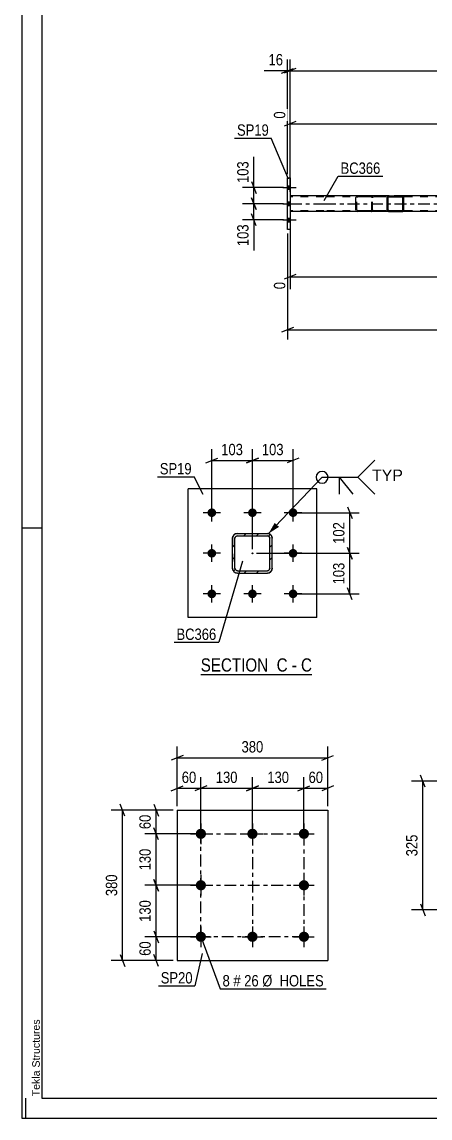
# Model space of a CAD drawing. Header units: millimetres. Extents: x 0 to 841, y 0 to 594.
# Drawn here: x 0 to 103, y 0 to 276.9 of the extents above; entities that cross this region are included whole.
import ezdxf

# ---------------------------------------------------------------- set-up
doc = ezdxf.new("R2010")
doc.units = ezdxf.units.MM
doc.linetypes.add('DXK_LINE_DOT2', pattern=[3.9198, 1.9599, -1.9599])
doc.linetypes.add('DXK_LINE_DOT3', pattern=[5.9187, 2.979, -0.9799, 0.9799, -0.9799])
doc.styles.add('Arial', font='ARIAL.TTF', dxfattribs={"height": 0.2})
doc.styles.add('Arial Narrow', font='ARIALN.TTF', dxfattribs={"height": 0.2})

# ---------------------------------------------------------------- blocks, each defined once
blk = doc.blocks.new('Unknown-122573538-1135')
at = {"color": 5, "linetype": 'Continuous'}
for p, q in [((0, 594), (0, 0)), ((5, 589), (5, 5)), ((5, 149), (0, 149)), ((1, 0), (1, 5)), ((5, 5), (836, 5)), ((0, 0), (841, 0))]:
    blk.add_line(p, q, dxfattribs=at)
at = {"color": 174, "linetype": 'Continuous', "style": 'Arial'}
blk.add_text('Tekla Structures', height=1.9102, rotation=90, dxfattribs=at).set_placement((4.5, 5.5))
blk = doc.blocks.new('Unknown-122573538-13 - 6261')
at = {"color": 6, "linetype": 'Continuous'}
blk.add_line((45.11, 112.03), (73.18, 112.03), dxfattribs=at)
at = {"color": 0, "linetype": 'Continuous'}
blk.add_wipeout([(63.22, 112.78), (63.22, 116.28), (45.11, 116.28), (45.11, 112.78)], dxfattribs=at)
at = {"color": 7, "linetype": 'Continuous', "style": 'Arial Narrow'}
blk.add_text('SECTION ', height=3.34, dxfattribs=at).set_placement((45.11, 112.78))
at = {"color": 0, "linetype": 'Continuous'}
blk.add_wipeout([(67.04, 112.78), (67.04, 116.28), (64.27, 116.28), (64.27, 112.78)], dxfattribs=at)
blk.add_wipeout([(69.36, 112.78), (69.36, 116.28), (68.09, 116.28), (68.09, 112.78)], dxfattribs=at)
at = {"color": 7, "linetype": 'Continuous', "style": 'Arial Narrow'}
blk.add_text('C', height=3.34, dxfattribs=at).set_placement((64.27, 112.78))
at = {"color": 0, "linetype": 'Continuous'}
blk.add_wipeout([(73.18, 112.78), (73.18, 116.28), (70.41, 116.28), (70.41, 112.78)], dxfattribs=at)
at = {"color": 7, "linetype": 'Continuous', "style": 'Arial Narrow'}
for s, p in [('-', (68.09, 112.78)), ('C', (70.41, 112.78))]:
    blk.add_text(s, height=3.34, dxfattribs=at).set_placement(p)
blk = doc.blocks.new('Bolt-122573538-6019 - 5980')
at = {"linetype": 'Continuous'}
for points in [[(45.15, 73.1, -1), (45.15, 70.5, -1)], [(58.15, 73.1, -1), (58.15, 70.5, -1)], [(71.15, 73.1, -1), (71.15, 70.5, -1)], [(45.15, 60.1, -1), (45.15, 57.5, -1)], [(71.15, 60.1, -1), (71.15, 57.5, -1)], [(45.15, 47.1, -1), (45.15, 44.5, -1)], [(58.15, 47.1, -1), (58.15, 44.5, -1)], [(71.15, 47.1, -1), (71.15, 44.5, -1)]]:
    blk.add_hatch(color=1, dxfattribs=at).paths.add_polyline_path(points)
at = {"color": 1, "linetype": 'Continuous'}
for p, q in [((45.15, 74.4), (45.15, 69.2)), ((58.15, 74.4), (58.15, 69.2)), ((71.15, 74.4), (71.15, 69.2)), ((42.55, 71.8), (47.75, 71.8)), ((55.55, 71.8), (60.75, 71.8)), ((68.55, 71.8), (73.75, 71.8)), ((45.15, 61.4), (45.15, 56.2)), ((71.15, 61.4), (71.15, 56.2)), ((42.55, 58.8), (47.75, 58.8)), ((68.55, 58.8), (73.75, 58.8)), ((45.15, 48.4), (45.15, 43.2)), ((58.15, 48.4), (58.15, 43.2)), ((71.15, 48.4), (71.15, 43.2)), ((42.55, 45.8), (47.75, 45.8)), ((55.55, 45.8), (60.75, 45.8)), ((68.55, 45.8), (73.75, 45.8))]:
    blk.add_line(p, q, dxfattribs=at)
blk = doc.blocks.new('Part-122573538-5986 - 5980')
at = {"color": 2, "linetype": 'Continuous'}
for p, q in [((39.15, 77.8), (39.15, 39.8)), ((39.15, 77.8), (77.15, 77.8)), ((77.15, 77.8), (77.15, 39.8)), ((39.15, 39.8), (77.15, 39.8))]:
    blk.add_line(p, q, dxfattribs=at)
blk = doc.blocks.new('Part-122573538-5045 - 4939')
at = {"color": 2, "linetype": 'Continuous'}
for p, q in [((67, 237.46), (67.64, 237.46)), ((67, 224.46), (67, 237.46)), ((67.64, 237.46), (67.64, 224.46)), ((67.64, 224.46), (67, 224.46))]:
    blk.add_line(p, q, dxfattribs=at)
blk = doc.blocks.new('Part-122573538-5048 - 4939')
at = {"linetype": 'Continuous'}
h = blk.add_hatch(dxfattribs=at)
h.set_pattern_fill('', scale=0.7, style=0, pattern_type=0)
h.set_pattern_definition([(45, (96.352, 232.6611), (-1.57154, 1.57154), [])])
h.paths.add_polyline_path([(96.39, 232.48), (96.35, 232.66), (96.24, 232.82), (96.08, 232.92), (95.88, 232.96), (92.67, 232.96), (92.47, 232.92), (92.31, 232.82), (92.2, 232.66), (92.16, 232.48), (92.16, 229.44), (92.2, 229.25), (92.31, 229.1), (92.47, 228.99), (92.67, 228.96), (95.88, 228.96), (96.08, 228.99), (96.24, 229.1), (96.35, 229.25), (96.39, 229.44)])
h.paths.add_polyline_path([(96.12, 229.35), (96.06, 229.27), (95.98, 229.22), (95.88, 229.2), (92.67, 229.2), (92.57, 229.22), (92.49, 229.27), (92.43, 229.35), (92.41, 229.44), (92.41, 232.48), (92.43, 232.57), (92.49, 232.65), (92.57, 232.7), (92.67, 232.72), (95.88, 232.72), (95.98, 232.7), (96.06, 232.65), (96.12, 232.57), (96.14, 232.48), (96.14, 229.44)])
at = {"color": 2, "linetype": 'Continuous'}
for p, q in [((84.26, 232.48), (84.3, 232.66)), ((84.58, 232.92), (84.77, 232.96)), ((92.67, 232.96), (84.77, 232.96)), ((92.2, 232.66), (92.16, 232.48)), ((92.43, 232.57), (92.49, 232.65)), ((92.67, 232.96), (92.47, 232.92)), ((92.49, 232.65), (92.57, 232.7)), ((92.57, 232.7), (92.67, 232.72)), ((92.67, 232.96), (95.88, 232.96)), ((92.67, 232.72), (95.88, 232.72)), ((96.08, 232.92), (95.88, 232.96)), ((95.88, 232.72), (95.98, 232.7)), ((95.98, 232.7), (96.06, 232.65)), ((96.06, 232.65), (96.12, 232.57)), ((96.39, 232.48), (96.35, 232.66)), ((84.26, 229.44), (84.26, 232.48)), ((92.16, 229.44), (92.16, 232.48)), ((92.41, 232.48), (92.43, 232.57)), ((92.41, 229.44), (92.41, 232.48)), ((96.12, 232.57), (96.14, 232.48)), ((96.14, 229.44), (96.14, 232.48)), ((96.39, 229.44), (96.39, 232.48)), ((84.3, 229.25), (84.26, 229.44)), ((84.77, 228.96), (84.58, 228.99)), ((92.67, 228.96), (84.77, 228.96)), ((92.16, 229.44), (92.2, 229.25)), ((92.43, 229.35), (92.41, 229.44)), ((92.49, 229.27), (92.43, 229.35)), ((92.47, 228.99), (92.67, 228.96)), ((92.57, 229.22), (92.49, 229.27)), ((92.67, 229.2), (92.57, 229.22)), ((92.67, 229.2), (95.88, 229.2)), ((92.67, 228.96), (95.88, 228.96)), ((95.98, 229.22), (95.88, 229.2)), ((95.88, 228.96), (96.08, 228.99)), ((96.06, 229.27), (95.98, 229.22)), ((96.12, 229.35), (96.06, 229.27)), ((96.14, 229.44), (96.12, 229.35)), ((96.35, 229.25), (96.39, 229.44))]:
    blk.add_line(p, q, dxfattribs=at)
at = {"color": 7, "linetype": 'DXK_LINE_DOT2'}
for p, q in [((84.59, 232.65), (84.54, 232.57)), ((84.67, 232.7), (84.59, 232.65)), ((84.77, 232.72), (84.67, 232.7)), ((95.88, 232.72), (84.77, 232.72)), ((87.99, 232.96), (88.18, 232.92)), ((88.08, 232.7), (87.99, 232.72)), ((88.17, 232.65), (88.08, 232.7)), ((88.22, 232.57), (88.17, 232.65)), ((88.45, 232.66), (88.49, 232.48)), ((95.88, 232.96), (92.67, 232.96)), ((84.54, 232.57), (84.52, 232.48)), ((84.52, 229.44), (84.52, 232.48)), ((88.24, 232.48), (88.22, 232.57)), ((88.24, 229.44), (88.24, 232.48)), ((88.49, 229.44), (88.49, 232.48)), ((84.52, 229.44), (84.54, 229.35)), ((84.54, 229.35), (84.59, 229.27)), ((84.59, 229.27), (84.67, 229.22)), ((84.67, 229.22), (84.77, 229.2)), ((95.88, 229.2), (84.77, 229.2)), ((87.99, 229.2), (88.08, 229.22)), ((88.18, 228.99), (87.99, 228.96)), ((88.08, 229.22), (88.17, 229.27)), ((88.17, 229.27), (88.22, 229.35)), ((88.22, 229.35), (88.24, 229.44)), ((88.49, 229.44), (88.45, 229.25)), ((95.88, 228.96), (92.67, 228.96))]:
    blk.add_line(p, q, dxfattribs=at)
at = {"color": 2, "linetype": 'Continuous'}
for centre, start, end in [((84.75, 232.46), 110.9282, 155.8647), ((92.65, 232.46), 110.9282, 155.8647), ((95.9, 232.46), 24.1353, 69.0718), ((84.75, 229.46), 204.1353, 249.0718), ((92.65, 229.46), 204.1353, 249.0718), ((95.9, 229.46), 290.9282, 335.8647)]:
    blk.add_arc(centre, 0.495, start, end, dxfattribs=at)
at = {"color": 7, "linetype": 'DXK_LINE_DOT2'}
for centre, start, end in [((88, 232.46), 24.1353, 69.0718), ((88, 229.46), 290.9282, 335.8647)]:
    blk.add_arc(centre, 0.495, start, end, dxfattribs=at)
blk = doc.blocks.new('Part-122573538-5116 - 4939')
at = {"color": 2, "linetype": 'Continuous'}
for p, q in [((76.16, 232.96), (67.64, 232.96)), ((84.77, 232.96), (76.26, 232.96)), ((160.64, 232.96), (95.88, 232.96)), ((76.16, 228.96), (67.64, 228.96)), ((84.77, 228.96), (76.26, 228.96)), ((160.64, 228.96), (95.88, 228.96))]:
    blk.add_line(p, q, dxfattribs=at)
at = {"color": 7, "linetype": 'DXK_LINE_DOT2'}
for p, q in [((67.64, 232.96), (67.64, 228.96)), ((76.16, 232.72), (67.64, 232.72)), ((729.59, 232.72), (76.26, 232.72)), ((95.88, 232.96), (84.77, 232.96)), ((76.16, 229.2), (67.64, 229.2)), ((729.59, 229.2), (76.26, 229.2)), ((95.88, 228.96), (84.77, 228.96))]:
    blk.add_line(p, q, dxfattribs=at)
at = {"color": 7, "linetype": 'DXK_LINE_DOT3'}
for p, q in [((67.64, 230.96), (76.16, 230.96)), ((76.26, 230.96), (729.59, 230.96))]:
    blk.add_line(p, q, dxfattribs=at)
blk = doc.blocks.new('Bolt-122573538-5166 - 4939')
at = {"linetype": 'Continuous'}
for points in [[(67.64, 234.62), (67.64, 235.5), (67, 235.5), (67, 234.62)], [(67.64, 234.62), (67.64, 235.5), (67, 235.5), (67, 234.62)], [(67.64, 234.62), (67.64, 235.5), (67, 235.5), (67, 234.62)], [(67.64, 230.52), (67.64, 231.4), (67, 231.4), (67, 230.52)], [(67.64, 230.52), (67.64, 231.4), (67, 231.4), (67, 230.52)], [(67.64, 226.42), (67.64, 227.3), (67, 227.3), (67, 226.42)], [(67.64, 226.42), (67.64, 227.3), (67, 227.3), (67, 226.42)], [(67.64, 226.42), (67.64, 227.3), (67, 227.3), (67, 226.42)]]:
    blk.add_hatch(color=1, dxfattribs=at).paths.add_polyline_path(points)
at = {"color": 1, "linetype": 'Continuous'}
for p, q in [((67, 235.5), (67.64, 235.5)), ((67, 235.5), (67.64, 235.5)), ((67, 235.5), (67.64, 235.5)), ((65.84, 235.06), (69.16, 235.06)), ((65.84, 235.06), (69.16, 235.06)), ((65.84, 235.06), (69.16, 235.06)), ((67, 234.62), (67.64, 234.62)), ((67, 234.62), (67.64, 234.62)), ((67, 234.62), (67.64, 234.62)), ((65.84, 230.96), (69.16, 230.96)), ((65.84, 230.96), (69.16, 230.96)), ((67, 231.4), (67.64, 231.4)), ((67, 231.4), (67.64, 231.4)), ((67, 230.52), (67.64, 230.52)), ((67, 230.52), (67.64, 230.52)), ((67, 227.3), (67.64, 227.3)), ((67, 227.3), (67.64, 227.3)), ((67, 227.3), (67.64, 227.3)), ((65.84, 226.86), (69.16, 226.86)), ((65.84, 226.86), (69.16, 226.86)), ((65.84, 226.86), (69.16, 226.86)), ((67, 226.42), (67.64, 226.42)), ((67, 226.42), (67.64, 226.42)), ((67, 226.42), (67.64, 226.42))]:
    blk.add_line(p, q, dxfattribs=at)
blk = doc.blocks.new('Bolt-122573538-6295 - 6261')
at = {"linetype": 'Continuous'}
for points in [[(47.9, 151.81, -1), (47.9, 154.01, -1)], [(58.15, 151.81, -1), (58.15, 154.01, -1)], [(68.4, 151.81, -1), (68.4, 154.01, -1)], [(47.9, 141.56, -1), (47.9, 143.76, -1)], [(68.4, 141.56, -1), (68.4, 143.76, -1)], [(47.9, 131.31, -1), (47.9, 133.51, -1)], [(58.15, 131.31, -1), (58.15, 133.51, -1)], [(68.4, 131.31, -1), (68.4, 133.51, -1)]]:
    blk.add_hatch(color=1, dxfattribs=at).paths.add_polyline_path(points)
at = {"color": 1, "linetype": 'Continuous'}
for p, q in [((47.9, 150.71), (47.9, 155.11)), ((58.15, 150.71), (58.15, 155.11)), ((68.4, 150.71), (68.4, 155.11)), ((50.1, 152.91), (45.7, 152.91)), ((60.35, 152.91), (55.95, 152.91)), ((70.6, 152.91), (66.2, 152.91)), ((47.9, 140.46), (47.9, 144.86)), ((68.4, 140.46), (68.4, 144.86)), ((50.1, 142.66), (45.7, 142.66)), ((70.6, 142.66), (66.2, 142.66)), ((47.9, 130.21), (47.9, 134.61)), ((58.15, 130.21), (58.15, 134.61)), ((68.4, 130.21), (68.4, 134.61)), ((50.1, 132.41), (45.7, 132.41)), ((60.35, 132.41), (55.95, 132.41)), ((70.6, 132.41), (66.2, 132.41))]:
    blk.add_line(p, q, dxfattribs=at)
blk = doc.blocks.new('Part-122573538-6307 - 6261')
at = {"color": 2, "linetype": 'Continuous'}
for p, q in [((74.4, 158.91), (41.9, 158.91)), ((41.9, 126.41), (41.9, 158.91)), ((74.4, 126.41), (74.4, 158.91)), ((74.4, 126.41), (41.9, 126.41))]:
    blk.add_line(p, q, dxfattribs=at)
blk = doc.blocks.new('Part-122573538-6369 - 6261')
at = {"linetype": 'Continuous'}
h = blk.add_hatch(dxfattribs=at)
h.set_pattern_fill('', scale=0.7, style=0, pattern_type=0)
h.set_pattern_definition([(45, (62.4088, 137.7527), (-1.57154, 1.57154), [])])
h.paths.add_polyline_path([(61.95, 137.66), (62.41, 137.75), (62.8, 138.01), (63.06, 138.4), (63.15, 138.86), (63.15, 146.46), (63.06, 146.92), (62.8, 147.31), (62.41, 147.57), (61.95, 147.66), (54.35, 147.66), (53.89, 147.57), (53.5, 147.31), (53.24, 146.92), (53.15, 146.46), (53.15, 138.86), (53.24, 138.4), (53.5, 138.01), (53.89, 137.75), (54.35, 137.66)])
h.paths.add_polyline_path([(54.35, 138.26), (54.12, 138.31), (53.93, 138.44), (53.8, 138.63), (53.75, 138.86), (53.75, 146.46), (53.8, 146.69), (53.93, 146.89), (54.12, 147.02), (54.35, 147.06), (61.95, 147.06), (62.18, 147.02), (62.37, 146.89), (62.5, 146.69), (62.55, 146.46), (62.55, 138.86), (62.5, 138.63), (62.37, 138.44), (62.18, 138.31), (61.95, 138.26)])
blk.add_hatch(color=30, dxfattribs=at).paths.add_polyline_path([(58.15, 142.56, -1), (58.15, 142.76, -1)])
at = {"color": 7, "linetype": 'DXK_LINE_DOT2'}
for p, q in [((53.15, 146.46), (53.24, 146.92)), ((53.93, 146.89), (53.8, 146.69)), ((53.89, 147.57), (54.35, 147.66)), ((54.12, 147.02), (53.93, 146.89)), ((54.35, 147.06), (54.12, 147.02)), ((54.35, 147.66), (61.95, 147.66)), ((54.35, 147.06), (61.95, 147.06)), ((61.95, 147.66), (62.41, 147.57)), ((62.18, 147.02), (61.95, 147.06)), ((62.37, 146.89), (62.18, 147.02)), ((62.5, 146.69), (62.37, 146.89)), ((63.06, 146.92), (63.15, 146.46)), ((53.15, 146.46), (53.15, 138.86)), ((53.8, 146.69), (53.75, 146.46)), ((53.75, 138.86), (53.75, 146.46)), ((62.55, 146.46), (62.5, 146.69)), ((62.55, 138.86), (62.55, 146.46)), ((63.15, 138.86), (63.15, 146.46)), ((53.24, 138.4), (53.15, 138.86)), ((53.75, 138.86), (53.8, 138.63)), ((53.8, 138.63), (53.93, 138.44)), ((62.37, 138.44), (62.5, 138.63)), ((62.5, 138.63), (62.55, 138.86)), ((63.15, 138.86), (63.06, 138.4)), ((54.35, 137.66), (53.89, 137.75)), ((53.93, 138.44), (54.12, 138.31)), ((54.12, 138.31), (54.35, 138.26)), ((54.35, 138.26), (61.95, 138.26)), ((54.35, 137.66), (61.95, 137.66)), ((61.95, 138.26), (62.18, 138.31)), ((62.41, 137.75), (61.95, 137.66)), ((62.18, 138.31), (62.37, 138.44))]:
    blk.add_line(p, q, dxfattribs=at)
at = {"color": 2, "linetype": 'Continuous'}
for p, q in [((53.24, 146.92), (53.15, 146.46)), ((53.8, 146.69), (53.93, 146.89)), ((54.35, 147.66), (53.89, 147.57)), ((53.93, 146.89), (54.12, 147.02)), ((54.12, 147.02), (54.35, 147.06)), ((54.35, 147.66), (54.35, 147.66)), ((54.35, 147.66), (61.95, 147.66)), ((54.35, 147.06), (54.35, 147.06)), ((54.35, 147.06), (61.95, 147.06)), ((61.95, 147.66), (61.95, 147.66)), ((62.41, 147.57), (61.95, 147.66)), ((61.95, 147.06), (61.95, 147.06)), ((61.95, 147.06), (62.18, 147.02)), ((62.18, 147.02), (62.37, 146.89)), ((62.37, 146.89), (62.5, 146.69)), ((63.15, 146.46), (63.06, 146.92)), ((53.15, 146.46), (53.15, 146.46)), ((53.15, 138.86), (53.15, 146.46)), ((53.75, 146.46), (53.8, 146.69)), ((53.75, 146.46), (53.75, 146.46)), ((53.75, 138.86), (53.75, 146.46)), ((62.5, 146.69), (62.55, 146.46)), ((62.55, 146.46), (62.55, 146.46)), ((62.55, 138.86), (62.55, 146.46)), ((63.15, 146.46), (63.15, 146.46)), ((63.15, 138.86), (63.15, 146.46)), ((53.15, 138.86), (53.15, 138.86)), ((53.15, 138.86), (53.24, 138.4)), ((53.75, 138.86), (53.75, 138.86)), ((53.8, 138.63), (53.75, 138.86)), ((53.93, 138.44), (53.8, 138.63)), ((62.5, 138.63), (62.37, 138.44)), ((62.55, 138.86), (62.5, 138.63)), ((62.55, 138.86), (62.55, 138.86)), ((63.06, 138.4), (63.15, 138.86)), ((63.15, 138.86), (63.15, 138.86)), ((53.89, 137.75), (54.35, 137.66)), ((54.12, 138.31), (53.93, 138.44)), ((54.35, 138.26), (54.12, 138.31)), ((54.35, 138.26), (54.35, 138.26)), ((54.35, 138.26), (61.95, 138.26)), ((54.35, 137.66), (54.35, 137.66)), ((54.35, 137.66), (61.95, 137.66)), ((62.18, 138.31), (61.95, 138.26)), ((61.95, 138.26), (61.95, 138.26)), ((61.95, 137.66), (62.41, 137.75)), ((61.95, 137.66), (61.95, 137.66)), ((62.37, 138.44), (62.18, 138.31))]:
    blk.add_line(p, q, dxfattribs=at)
at = {"color": 7, "linetype": 'DXK_LINE_DOT3'}
blk.add_line((58.15, 142.66), (58.15, 142.66), dxfattribs=at)
at = {"color": 30, "linetype": 'DXK_LINE_DOT3'}
blk.add_line((58.15, 142.66), (58.15, 142.66), dxfattribs=at)
at = {"color": 30, "linetype": 'Continuous'}
blk.add_circle((58.15, 142.66), 0.1, dxfattribs=at)
at = {"color": 7, "linetype": 'DXK_LINE_DOT2'}
for centre, start, end in [((54.35, 146.46), 112.5, 157.5), ((61.95, 146.46), 22.5, 67.5), ((54.35, 138.86), 202.5, 247.5), ((61.95, 138.86), 292.5, 337.5)]:
    blk.add_arc(centre, 1.2, start, end, dxfattribs=at)
at = {"color": 2, "linetype": 'Continuous'}
for centre, start, end in [((54.35, 146.46), 112.5, 157.5), ((61.95, 146.46), 22.5, 67.5), ((54.35, 138.86), 202.5, 247.5), ((61.95, 138.86), 292.5, 337.5)]:
    blk.add_arc(centre, 1.2, start, end, dxfattribs=at)
blk = doc.blocks.new('Rectangle-122573538-6106 - 5980')
at = {"color": 1, "linetype": 'DXK_LINE_DOT3'}
blk.add_lwpolyline([(45.15, 71.8), (71.15, 71.8), (71.15, 45.8), (45.15, 45.8), (45.15, 71.8)], close=True, dxfattribs=at)
blk = doc.blocks.new('Line-122573538-6092 - 5980')
at = {"color": 1, "linetype": 'DXK_LINE_DOT3'}
blk.add_line((58.15, 71.8), (58.15, 45.8), dxfattribs=at)
blk = doc.blocks.new('Line-122573538-6099 - 5980')
at = {"color": 1, "linetype": 'DXK_LINE_DOT3'}
blk.add_line((45.15, 58.8), (71.15, 58.8), dxfattribs=at)
blk = doc.blocks.new('StraightDimension-122573538-6046 - 5980')
at = {"color": 7, "linetype": 'Continuous'}
for p, q in [((38.15, 77.8), (22.53, 77.8)), ((25.98, 76.3), (24.78, 79.3)), ((25.38, 39.8), (25.38, 77.8)), ((38.15, 39.8), (22.53, 39.8)), ((24.78, 41.3), (25.98, 38.3))]:
    blk.add_line(p, q, dxfattribs=at)
at = {"color": 0}
blk.add_wipeout([(24.63, 62.15), (20.43, 62.15), (20.43, 55.46), (24.63, 55.46)], dxfattribs=at)
at = {"color": 3, "style": 'Arial Narrow'}
blk.add_text('380', height=2.863, rotation=90.0002, dxfattribs=at).set_placement((24.03, 56.06))
blk = doc.blocks.new('StraightDimension-122573538-9024 - 5980')
at = {"color": 7, "linetype": 'Continuous'}
for p, q in [((34.44, 70.3), (33.24, 73.3)), ((44.15, 71.8), (30.99, 71.8)), ((33.84, 58.8), (33.84, 71.8)), ((44.15, 58.8), (30.99, 58.8)), ((33.24, 60.3), (34.44, 57.3))]:
    blk.add_line(p, q, dxfattribs=at)
at = {"color": 0}
blk.add_wipeout([(33.09, 68.65), (28.89, 68.65), (28.89, 61.96), (33.09, 61.96)], dxfattribs=at)
at = {"color": 3, "style": 'Arial Narrow'}
blk.add_text('130', height=2.863, rotation=90.0002, dxfattribs=at).set_placement((32.49, 62.56))
blk = doc.blocks.new('StraightDimension-122573538-6082 - 5980')
at = {"color": 7, "linetype": 'Continuous'}
for p, q in [((40.65, 91.6), (37.65, 90.4)), ((39.15, 78.8), (39.15, 93.85)), ((75.65, 90.4), (78.65, 91.6)), ((77.15, 78.8), (77.15, 93.85)), ((39.15, 91), (77.15, 91))]:
    blk.add_line(p, q, dxfattribs=at)
at = {"color": 0}
blk.add_wipeout([(61.49, 91.75), (61.49, 95.95), (54.81, 95.95), (54.81, 91.75)], dxfattribs=at)
at = {"color": 3, "style": 'Arial Narrow'}
blk.add_text('380', height=2.863, dxfattribs=at).set_placement((55.41, 92.35))
blk = doc.blocks.new('StraightDimension-122573538-9023 - 5980')
at = {"color": 7, "linetype": 'Continuous'}
for p, q in [((38.15, 77.8), (30.99, 77.8)), ((33.24, 79.3), (34.44, 76.3)), ((33.84, 71.8), (33.84, 77.8)), ((34.44, 70.3), (33.24, 73.3)), ((44.15, 71.8), (30.99, 71.8))]:
    blk.add_line(p, q, dxfattribs=at)
at = {"color": 0}
blk.add_wipeout([(33.09, 77.23), (28.89, 77.23), (28.89, 72.38), (33.09, 72.38)], dxfattribs=at)
at = {"color": 3, "style": 'Arial Narrow'}
blk.add_text('60', height=2.863, rotation=90.0002, dxfattribs=at).set_placement((32.49, 72.98))
blk = doc.blocks.new('StraightDimension-122573538-9025 - 5980')
at = {"color": 7, "linetype": 'Continuous'}
for p, q in [((44.15, 58.8), (30.99, 58.8)), ((34.44, 57.3), (33.24, 60.3)), ((33.84, 45.8), (33.84, 58.8)), ((33.24, 47.3), (34.44, 44.3)), ((44.15, 45.8), (30.99, 45.8))]:
    blk.add_line(p, q, dxfattribs=at)
at = {"color": 0}
blk.add_wipeout([(33.09, 55.65), (28.89, 55.65), (28.89, 48.96), (33.09, 48.96)], dxfattribs=at)
at = {"color": 3, "style": 'Arial Narrow'}
blk.add_text('130', height=2.863, rotation=90.0002, dxfattribs=at).set_placement((32.49, 49.56))
blk = doc.blocks.new('StraightDimension-122573538-9026 - 5980')
at = {"color": 7, "linetype": 'Continuous'}
for p, q in [((33.24, 47.3), (34.44, 44.3)), ((44.15, 45.8), (30.99, 45.8)), ((33.84, 39.8), (33.84, 45.8)), ((38.15, 39.8), (30.99, 39.8)), ((34.44, 38.3), (33.24, 41.3))]:
    blk.add_line(p, q, dxfattribs=at)
at = {"color": 0}
blk.add_wipeout([(33.09, 45.23), (28.89, 45.23), (28.89, 40.38), (33.09, 40.38)], dxfattribs=at)
at = {"color": 3, "style": 'Arial Narrow'}
blk.add_text('60', height=2.863, rotation=90.0002, dxfattribs=at).set_placement((32.49, 40.98))
blk = doc.blocks.new('StraightDimension-122573538-9080 - 5980')
at = {"color": 7, "linetype": 'Continuous'}
for p, q in [((71.15, 72.8), (71.15, 86.14)), ((77.15, 78.8), (77.15, 86.14)), ((69.65, 82.69), (72.65, 83.89)), ((71.15, 83.29), (77.15, 83.29)), ((78.65, 83.89), (75.65, 82.69))]:
    blk.add_line(p, q, dxfattribs=at)
at = {"color": 0}
blk.add_wipeout([(76.58, 84.04), (76.58, 88.24), (71.72, 88.24), (71.72, 84.04)], dxfattribs=at)
at = {"color": 3, "style": 'Arial Narrow'}
blk.add_text('60', height=2.863, dxfattribs=at).set_placement((72.32, 84.64))
blk = doc.blocks.new('StraightDimension-122573538-9081 - 5980')
at = {"color": 7, "linetype": 'Continuous'}
for p, q in [((58.15, 72.8), (58.15, 86.14)), ((71.15, 72.8), (71.15, 86.14)), ((59.65, 83.89), (56.65, 82.69)), ((58.15, 83.29), (71.15, 83.29)), ((69.65, 82.69), (72.65, 83.89))]:
    blk.add_line(p, q, dxfattribs=at)
at = {"color": 0}
blk.add_wipeout([(67.99, 84.04), (67.99, 88.24), (61.31, 88.24), (61.31, 84.04)], dxfattribs=at)
at = {"color": 3, "style": 'Arial Narrow'}
blk.add_text('130', height=2.863, dxfattribs=at).set_placement((61.91, 84.64))
blk = doc.blocks.new('StraightDimension-122573538-9082 - 5980')
at = {"color": 7, "linetype": 'Continuous'}
for p, q in [((45.15, 72.8), (45.15, 86.14)), ((58.15, 72.8), (58.15, 86.14)), ((46.65, 83.89), (43.65, 82.69)), ((45.15, 83.29), (58.15, 83.29)), ((56.65, 82.69), (59.65, 83.89))]:
    blk.add_line(p, q, dxfattribs=at)
at = {"color": 0}
blk.add_wipeout([(54.99, 84.04), (54.99, 88.24), (48.31, 88.24), (48.31, 84.04)], dxfattribs=at)
at = {"color": 3, "style": 'Arial Narrow'}
blk.add_text('130', height=2.863, dxfattribs=at).set_placement((48.91, 84.64))
blk = doc.blocks.new('StraightDimension-122573538-9083 - 5980')
at = {"color": 7, "linetype": 'Continuous'}
for p, q in [((39.15, 78.8), (39.15, 86.14)), ((45.15, 72.8), (45.15, 86.14)), ((37.65, 82.69), (40.65, 83.89)), ((39.15, 83.29), (45.15, 83.29)), ((46.65, 83.89), (43.65, 82.69))]:
    blk.add_line(p, q, dxfattribs=at)
at = {"color": 0}
blk.add_wipeout([(44.58, 84.04), (44.58, 88.24), (39.72, 88.24), (39.72, 84.04)], dxfattribs=at)
at = {"color": 3, "style": 'Arial Narrow'}
blk.add_text('60', height=2.863, dxfattribs=at).set_placement((40.32, 84.64))
blk = doc.blocks.new('StraightDimension-122573538-5248 - 4939')
at = {"color": 7, "linetype": 'Continuous'}
for p, q in [((67.64, 236.53), (67.64, 267.4)), ((69.14, 265.15), (66.14, 263.95)), ((67.64, 264.55), (738.21, 264.55))]:
    blk.add_line(p, q, dxfattribs=at)
blk = doc.blocks.new('StraightDimension-122573538-5258 - 4939')
at = {"color": 7, "linetype": 'Continuous'}
for p, q in [((67, 238.46), (67, 267.4)), ((67.64, 236.53), (67.64, 267.4)), ((65.5, 263.95), (68.5, 265.15)), ((69.14, 265.15), (66.14, 263.95)), ((67, 264.55), (67.64, 264.55))]:
    blk.add_line(p, q, dxfattribs=at)
at = {"color": 0}
blk.add_wipeout([(66.48, 265.3), (66.48, 269.5), (61.62, 269.5), (61.62, 265.3)], dxfattribs=at)
at = {"color": 7, "linetype": 'Continuous'}
blk.add_line((67, 264.55), (61.1, 264.55), dxfattribs=at)
blk.add_line((67, 264.55), (61.1, 264.55), dxfattribs=at)
at = {"color": 3, "style": 'Arial Narrow'}
blk.add_text('16', height=2.863, dxfattribs=at).set_placement((62.22, 265.9))
blk = doc.blocks.new('StraightDimension-122573538-5269 - 4939')
at = {"color": 7, "linetype": 'Continuous'}
for p, q in [((67.64, 227.96), (67.64, 209.36)), ((168.04, 219.56), (168.04, 203.88)), ((69.14, 213.09), (66.14, 211.89)), ((67.64, 212.49), (168.04, 212.49)), ((166.54, 211.89), (169.54, 213.09))]:
    blk.add_line(p, q, dxfattribs=at)
at = {"color": 0}
blk.add_wipeout([(122.1, 213.24), (122.1, 217.44), (113.59, 217.44), (113.59, 213.24)], dxfattribs=at)
at = {"color": 0, "linetype": 'Continuous'}
for points in [[(67.04, 211.79), (62.84, 211.79), (62.84, 208.76), (67.04, 208.76)], [(167.44, 211.79), (163.24, 211.79), (163.24, 203.28), (167.44, 203.28)]]:
    blk.add_wipeout(points, dxfattribs=at)
at = {"color": 3, "style": 'Arial Narrow'}
blk.add_text('4283', height=2.863, dxfattribs=at).set_placement((114.19, 213.84))
at = {"color": 3, "linetype": 'Continuous', "style": 'Arial Narrow'}
for s, height, p in [('0', 2.86, (66.44, 209.36)), ('4283', 2.863, (166.84, 203.88))]:
    blk.add_text(s, height=height, rotation=90.0002, dxfattribs=at).set_placement(p)
blk = doc.blocks.new('StraightDimension-122573538-5286 - 4939')
at = {"color": 7, "linetype": 'Continuous'}
for p, q in [((67, 223.46), (67, 196.68)), ((68.5, 199.68), (65.5, 198.48)), ((67, 199.08), (738.85, 199.08))]:
    blk.add_line(p, q, dxfattribs=at)
blk = doc.blocks.new('StraightDimension-122573538-5297 - 4939')
at = {"color": 7, "linetype": 'Continuous'}
for p, q in [((168.04, 242.36), (168.04, 259.76)), ((67.64, 233.96), (67.64, 254.28)), ((69.14, 251.75), (66.14, 250.55)), ((67.64, 251.15), (168.04, 251.15)), ((166.54, 250.55), (169.54, 251.75))]:
    blk.add_line(p, q, dxfattribs=at)
at = {"color": 0, "linetype": 'Continuous'}
for points in [[(167.44, 260.36), (163.24, 260.36), (163.24, 251.85), (167.44, 251.85)], [(67.04, 254.88), (62.84, 254.88), (62.84, 251.85), (67.04, 251.85)]]:
    blk.add_wipeout(points, dxfattribs=at)
at = {"color": 0}
blk.add_wipeout([(122.1, 251.9), (122.1, 256.1), (113.59, 256.1), (113.59, 251.9)], dxfattribs=at)
at = {"color": 3, "linetype": 'Continuous', "style": 'Arial Narrow'}
for s, height, p in [('4283', 2.863, (166.84, 252.45)), ('0', 2.86, (66.44, 252.45))]:
    blk.add_text(s, height=height, rotation=90.0002, dxfattribs=at).set_placement(p)
at = {"color": 3, "style": 'Arial Narrow'}
blk.add_text('4283', height=2.863, dxfattribs=at).set_placement((114.19, 252.5))
blk = doc.blocks.new('StraightDimension-122573538-5319 - 4939')
at = {"color": 7, "linetype": 'Continuous'}
for p, q in [((66, 230.96), (55.67, 230.96)), ((57.92, 232.46), (59.12, 229.46)), ((58.52, 226.86), (58.52, 230.96)), ((59.12, 225.36), (57.92, 228.36)), ((66, 226.86), (55.67, 226.86))]:
    blk.add_line(p, q, dxfattribs=at)
at = {"color": 0}
blk.add_wipeout([(57.77, 226.33), (53.57, 226.33), (53.57, 219.65), (57.77, 219.65)], dxfattribs=at)
at = {"color": 7, "linetype": 'Continuous'}
blk.add_line((58.52, 226.86), (58.52, 219.12), dxfattribs=at)
blk.add_line((58.52, 226.86), (58.52, 219.12), dxfattribs=at)
at = {"color": 3, "style": 'Arial Narrow'}
blk.add_text('103', height=2.863, rotation=90.0002, dxfattribs=at).set_placement((57.17, 220.25))
blk = doc.blocks.new('StraightDimension-122573538-5327 - 4939')
at = {"color": 7, "linetype": 'Continuous'}
for p, q in [((57.92, 236.56), (59.12, 233.56)), ((66, 235.06), (55.67, 235.06)), ((58.52, 230.96), (58.52, 235.06)), ((66, 230.96), (55.67, 230.96)), ((59.12, 229.46), (57.92, 232.46))]:
    blk.add_line(p, q, dxfattribs=at)
at = {"color": 0}
blk.add_wipeout([(57.77, 242.27), (53.57, 242.27), (53.57, 235.58), (57.77, 235.58)], dxfattribs=at)
at = {"color": 7, "linetype": 'Continuous'}
blk.add_line((58.52, 235.06), (58.52, 242.79), dxfattribs=at)
blk.add_line((58.52, 235.06), (58.52, 242.79), dxfattribs=at)
at = {"color": 3, "style": 'Arial Narrow'}
blk.add_text('103', height=2.863, rotation=90.0002, dxfattribs=at).set_placement((57.17, 236.18))
blk = doc.blocks.new('StraightDimension-122573538-6439 - 6261')
at = {"color": 7, "linetype": 'Continuous'}
for p, q in [((69.4, 152.91), (85.11, 152.91)), ((82.11, 154.41), (83.31, 151.41)), ((82.71, 142.66), (82.71, 152.91)), ((83.31, 141.16), (82.11, 144.16)), ((59.15, 142.66), (85.11, 142.66))]:
    blk.add_line(p, q, dxfattribs=at)
at = {"color": 0}
blk.add_wipeout([(81.96, 151.13), (77.76, 151.13), (77.76, 144.45), (81.96, 144.45)], dxfattribs=at)
at = {"color": 3, "style": 'Arial Narrow'}
blk.add_text('102', height=2.863, rotation=90.0002, dxfattribs=at).set_placement((81.36, 145.05))
blk = doc.blocks.new('StraightDimension-122573538-6427 - 6261')
at = {"color": 7, "linetype": 'Continuous'}
for p, q in [((82.11, 144.16), (83.31, 141.16)), ((59.15, 142.66), (85.11, 142.66)), ((82.71, 132.41), (82.71, 142.66)), ((83.31, 130.91), (82.11, 133.91)), ((69.4, 132.41), (85.11, 132.41))]:
    blk.add_line(p, q, dxfattribs=at)
at = {"color": 0}
blk.add_wipeout([(81.96, 140.88), (77.76, 140.88), (77.76, 134.2), (81.96, 134.2)], dxfattribs=at)
at = {"color": 3, "style": 'Arial Narrow'}
blk.add_text('103', height=2.863, rotation=90.0002, dxfattribs=at).set_placement((81.36, 134.8))
blk = doc.blocks.new('StraightDimension-122573538-6452 - 6261')
at = {"color": 7, "linetype": 'Continuous'}
for p, q in [((47.9, 153.91), (47.9, 168.94)), ((58.15, 143.66), (58.15, 168.94)), ((46.4, 165.49), (49.4, 166.69)), ((59.65, 166.69), (56.65, 165.49)), ((47.9, 166.09), (58.15, 166.09))]:
    blk.add_line(p, q, dxfattribs=at)
at = {"color": 0}
blk.add_wipeout([(56.37, 166.84), (56.37, 171.04), (49.68, 171.04), (49.68, 166.84)], dxfattribs=at)
at = {"color": 3, "style": 'Arial Narrow'}
blk.add_text('103', height=2.863, dxfattribs=at).set_placement((50.28, 167.44))
blk = doc.blocks.new('StraightDimension-122573538-6464 - 6261')
at = {"color": 7, "linetype": 'Continuous'}
for p, q in [((58.15, 143.66), (58.15, 168.94)), ((68.4, 153.91), (68.4, 168.94)), ((56.65, 165.49), (59.65, 166.69)), ((69.9, 166.69), (66.9, 165.49)), ((58.15, 166.09), (68.4, 166.09))]:
    blk.add_line(p, q, dxfattribs=at)
at = {"color": 0}
blk.add_wipeout([(66.62, 166.84), (66.62, 171.04), (59.93, 171.04), (59.93, 166.84)], dxfattribs=at)
at = {"color": 3, "style": 'Arial Narrow'}
blk.add_text('103', height=2.863, dxfattribs=at).set_placement((60.53, 167.44))
blk = doc.blocks.new('StraightDimension-122573538-5815 - 5774')
at = {"color": 7, "linetype": 'Continuous'}
for p, q in [((101.75, 83.61), (100.55, 86.61)), ((114.5, 85.11), (98.3, 85.11)), ((101.15, 52.61), (101.15, 85.11)), ((114.5, 52.61), (98.3, 52.61)), ((100.55, 54.11), (101.75, 51.11))]:
    blk.add_line(p, q, dxfattribs=at)
at = {"color": 0}
blk.add_wipeout([(100.4, 72.2), (96.2, 72.2), (96.2, 65.52), (100.4, 65.52)], dxfattribs=at)
at = {"color": 3, "style": 'Arial Narrow'}
blk.add_text('325', height=2.863, rotation=90.0002, dxfattribs=at).set_placement((99.8, 66.12))
blk = doc.blocks.new('Mark-122573538-5982 - 5980')
at = {"color": 0}
blk.add_wipeout([(43.05, 34), (43.05, 37), (35.02, 37), (35.02, 34)], dxfattribs=at)
blk.add_wipeout([(43.05, 34), (43.05, 37), (35.02, 37), (35.02, 34)], dxfattribs=at)
at = {"color": 30, "linetype": 'Continuous'}
for p in [(45.48, 41.58), (34.42, 33.4)]:
    blk.add_line(p, (43.65, 33.4), dxfattribs=at)
at = {"color": 3, "style": 'Arial Narrow'}
blk.add_text('SP20', height=2.863, dxfattribs=at).set_placement((35.02, 34))
blk = doc.blocks.new('Mark-122573538-6015 - 5980')
at = {"color": 0}
blk.add_wipeout([(52.45, 33.26), (52.45, 36.26), (50.62, 36.26), (50.62, 33.26)], dxfattribs=at)
blk.add_wipeout([(52.45, 33.26), (52.45, 36.26), (50.62, 36.26), (50.62, 33.26)], dxfattribs=at)
at = {"color": 7, "linetype": 'Continuous'}
blk.add_line((45.15, 45.87), (50.02, 32.66), dxfattribs=at)
at = {"color": 0}
blk.add_wipeout([(55.18, 33.26), (55.18, 36.26), (53.35, 36.26), (53.35, 33.26)], dxfattribs=at)
blk.add_wipeout([(55.18, 33.26), (55.18, 36.26), (53.35, 36.26), (53.35, 33.26)], dxfattribs=at)
at = {"color": 3, "style": 'Arial Narrow'}
blk.add_text('8', height=2.86, dxfattribs=at).set_placement((50.62, 33.26))
at = {"color": 0}
blk.add_wipeout([(59.73, 33.26), (59.73, 36.26), (56.08, 36.26), (56.08, 33.26)], dxfattribs=at)
blk.add_wipeout([(59.73, 33.26), (59.73, 36.26), (56.08, 36.26), (56.08, 33.26)], dxfattribs=at)
at = {"color": 3, "style": 'Arial Narrow'}
blk.add_text('#', height=2.86, dxfattribs=at).set_placement((53.35, 33.26))
at = {"color": 0}
blk.add_wipeout([(76.16, 33.26), (76.16, 36.26), (60.63, 36.26), (60.63, 33.26)], dxfattribs=at)
blk.add_wipeout([(76.16, 33.26), (76.16, 36.26), (60.63, 36.26), (60.63, 33.26)], dxfattribs=at)
at = {"color": 7, "linetype": 'Continuous'}
blk.add_line((50.02, 32.66), (76.76, 32.66), dxfattribs=at)
at = {"color": 3, "style": 'Arial Narrow'}
for s, p in [('26', (56.08, 33.26)), ('Ø  HOLES', (60.63, 33.26))]:
    blk.add_text(s, height=2.863, dxfattribs=at).set_placement(p)
blk = doc.blocks.new('Mark-122573538-5041 - 4939')
at = {"color": 0}
blk.add_wipeout([(62.3, 248.13), (62.3, 251.13), (54.26, 251.13), (54.26, 248.13)], dxfattribs=at)
blk.add_wipeout([(62.3, 248.13), (62.3, 251.13), (54.26, 251.13), (54.26, 248.13)], dxfattribs=at)
at = {"color": 30, "linetype": 'Continuous'}
for p in [(53.66, 247.53), (67.29, 237.19)]:
    blk.add_line(p, (62.9, 247.53), dxfattribs=at)
at = {"color": 3, "style": 'Arial Narrow'}
blk.add_text('SP19', height=2.863, dxfattribs=at).set_placement((54.26, 248.13))
blk = doc.blocks.new('Mark-122573538-5112 - 4939')
at = {"color": 0}
blk.add_wipeout([(90.44, 238.51), (90.44, 241.51), (80.39, 241.51), (80.39, 238.51)], dxfattribs=at)
blk.add_wipeout([(90.44, 238.51), (90.44, 241.51), (80.39, 241.51), (80.39, 238.51)], dxfattribs=at)
at = {"color": 30, "linetype": 'Continuous'}
for p, q in [((76.26, 231.75), (79.79, 237.91)), ((79.79, 237.91), (91.04, 237.91))]:
    blk.add_line(p, q, dxfattribs=at)
at = {"color": 3, "style": 'Arial Narrow'}
blk.add_text('BC366', height=2.863, dxfattribs=at).set_placement((80.39, 238.51))
blk = doc.blocks.new('Mark-122573538-6365 - 6261')
at = {"color": 0}
blk.add_wipeout([(49.04, 120.78), (49.04, 123.78), (38.99, 123.78), (38.99, 120.78)], dxfattribs=at)
blk.add_wipeout([(49.04, 120.78), (49.04, 123.78), (38.99, 123.78), (38.99, 120.78)], dxfattribs=at)
at = {"color": 30, "linetype": 'Continuous'}
for p in [(55.64, 140.63), (38.39, 120.18)]:
    blk.add_line(p, (49.64, 120.18), dxfattribs=at)
at = {"color": 3, "style": 'Arial Narrow'}
blk.add_text('BC366', height=2.863, dxfattribs=at).set_placement((38.99, 120.78))
blk = doc.blocks.new('Mark-122573538-6303 - 6261')
at = {"color": 0}
blk.add_wipeout([(42.82, 162.59), (42.82, 165.59), (34.78, 165.59), (34.78, 162.59)], dxfattribs=at)
blk.add_wipeout([(42.82, 162.59), (42.82, 165.59), (34.78, 165.59), (34.78, 162.59)], dxfattribs=at)
at = {"color": 30, "linetype": 'Continuous'}
for p in [(34.18, 161.99), (45.73, 157.52)]:
    blk.add_line(p, (43.42, 161.99), dxfattribs=at)
at = {"color": 3, "style": 'Arial Narrow'}
blk.add_text('SP19', height=2.863, dxfattribs=at).set_placement((34.78, 162.59))
blk = doc.blocks.new('WeldMark-122573538-6476 - 6261')
at = {"linetype": 'Continuous'}
blk.add_hatch(color=30, dxfattribs=at).paths.add_polyline_path([(64.85, 149.32), (62.24, 147.66), (63.77, 150.35)])
at = {"color": 30, "linetype": 'Continuous'}
for p, q in [((62.24, 147.66), (75.74, 161.85)), ((75.74, 161.85), (84.74, 161.85))]:
    blk.add_line(p, q, dxfattribs=at)
at = {"color": 3, "linetype": 'Continuous'}
for q in [(83.46, 157.57), (80.03, 157.57)]:
    blk.add_line((80.03, 161.85), q, dxfattribs=at)
for start, end in [(90, 270), (270, 90)]:
    blk.add_arc((75.74, 161.85), 1.5, start, end, dxfattribs=at)
at = {"color": 0, "linetype": 'Continuous'}
blk.add_wipeout([(96.12, 160.95), (96.12, 163.95), (88.34, 163.95), (88.34, 160.95)], dxfattribs=at)
blk.add_wipeout([(96.12, 160.95), (96.12, 163.95), (88.34, 163.95), (88.34, 160.95)], dxfattribs=at)
at = {"color": 3, "linetype": 'Continuous'}
for q in [(89.03, 166.14), (89.03, 157.57)]:
    blk.add_line((84.74, 161.85), q, dxfattribs=at)
at = {"color": 3, "linetype": 'Continuous', "style": 'Arial'}
blk.add_text('TYP', height=2.865, dxfattribs=at).set_placement((88.34, 160.95))

msp = doc.modelspace()

# ---------------------------------------------------------------- block references
for name in ['Unknown-122573538-1135', 'Bolt-122573538-5166 - 4939', 'Part-122573538-5045 - 4939', 'Part-122573538-5116 - 4939', 'Part-122573538-5048 - 4939', 'Part-122573538-6307 - 6261', 'Bolt-122573538-6295 - 6261', 'Part-122573538-6369 - 6261', 'Part-122573538-5986 - 5980', 'Bolt-122573538-6019 - 5980', 'Rectangle-122573538-6106 - 5980', 'Line-122573538-6092 - 5980', 'Line-122573538-6099 - 5980']:
    msp.add_blockref(name, (0, 0))

# ---------------------------------------------------------------- next in the draw order: block references
for name in ['StraightDimension-122573538-5248 - 4939', 'StraightDimension-122573538-5269 - 4939', 'StraightDimension-122573538-6439 - 6261', 'Mark-122573538-6365 - 6261', 'Unknown-122573538-13 - 6261', 'StraightDimension-122573538-5815 - 5774', 'StraightDimension-122573538-6046 - 5980']:
    msp.add_blockref(name, (0, 0))

# ---------------------------------------------------------------- next in the draw order: block references
for name in ['StraightDimension-122573538-5258 - 4939', 'StraightDimension-122573538-5286 - 4939', 'StraightDimension-122573538-6427 - 6261', 'StraightDimension-122573538-6082 - 5980', 'StraightDimension-122573538-9024 - 5980']:
    msp.add_blockref(name, (0, 0))

# ---------------------------------------------------------------- next in the draw order: block references
for name in ['StraightDimension-122573538-5297 - 4939', 'StraightDimension-122573538-5319 - 4939', 'StraightDimension-122573538-6452 - 6261', 'StraightDimension-122573538-9080 - 5980', 'StraightDimension-122573538-9023 - 5980', 'StraightDimension-122573538-9025 - 5980']:
    msp.add_blockref(name, (0, 0))

# ---------------------------------------------------------------- next in the draw order: block references
for name in ['StraightDimension-122573538-5327 - 4939', 'Mark-122573538-5112 - 4939', 'StraightDimension-122573538-6464 - 6261', 'Mark-122573538-6303 - 6261', 'StraightDimension-122573538-9081 - 5980', 'StraightDimension-122573538-9026 - 5980']:
    msp.add_blockref(name, (0, 0))

# ---------------------------------------------------------------- next in the draw order: block references
for name in ['Mark-122573538-5041 - 4939', 'WeldMark-122573538-6476 - 6261', 'StraightDimension-122573538-9082 - 5980', 'Mark-122573538-5982 - 5980']:
    msp.add_blockref(name, (0, 0))

# ---------------------------------------------------------------- next in the draw order: block references
for name in ['StraightDimension-122573538-9083 - 5980', 'Mark-122573538-6015 - 5980']:
    msp.add_blockref(name, (0, 0))

doc.saveas('drawing.dxf')
